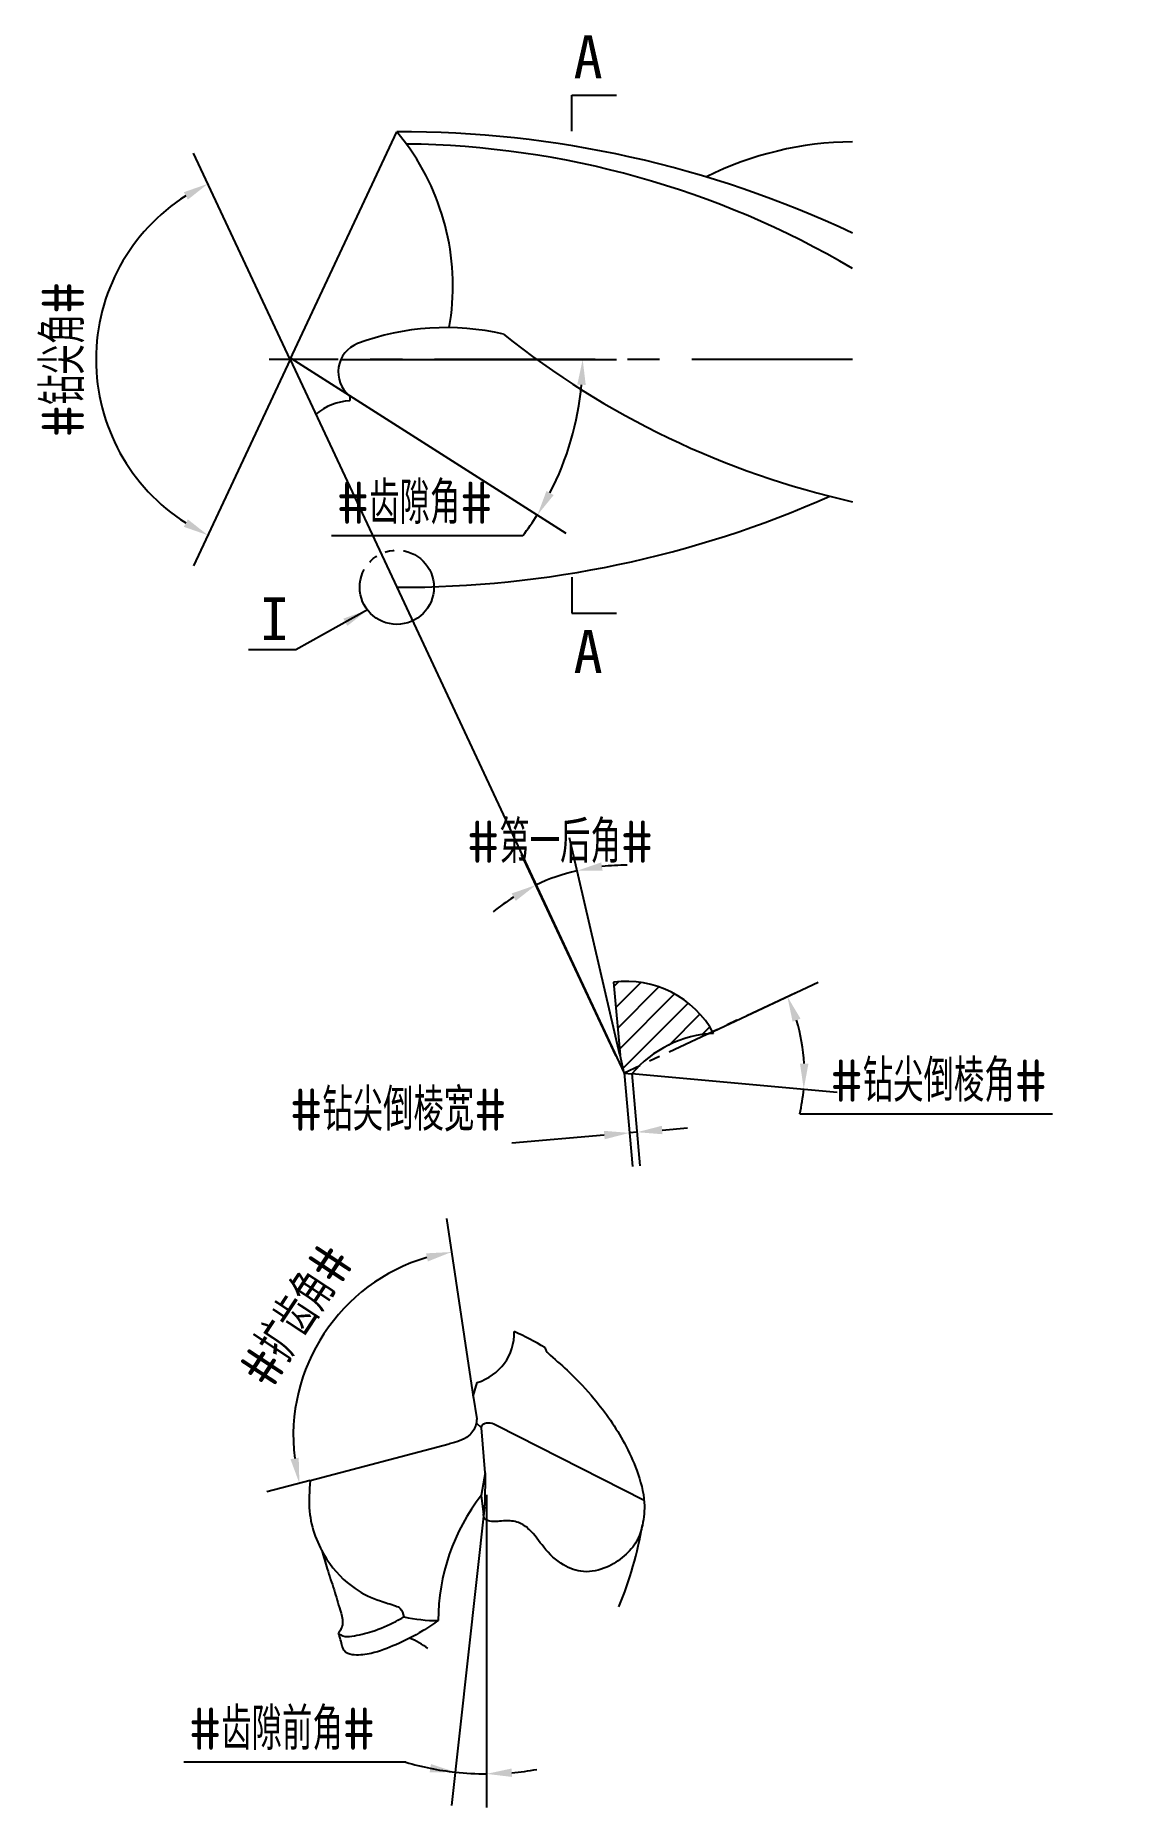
# Model space of a CAD drawing. Header units: millimetres. Extents: x 1526 to 1590, y 3808 to 3913.
import ezdxf

# ---------------------------------------------------------------- set-up
doc = ezdxf.new("R2010")
doc.units = ezdxf.units.MM
doc.linetypes.add('CENTER', pattern=[50.8, 31.75, -6.35, 6.35, -6.35])
doc.linetypes.add('JIS_09_08', pattern=[10.75, 8, -0.55, 0.55, -0.55, 0.55, -0.55])
for name, color, linetype in [('标注', 7, 'Continuous'), ('注释', 3, 'Continuous'), ('轮廓', 4, 'Continuous')]:
    doc.layers.add(name, color=color, linetype=linetype)
doc.styles.add('CFST0', font='gbenor.shx', dxfattribs={"bigfont": 'gbcbig.shx'})
doc.styles.get("Standard").update_dxf_attribs({"font": ''})
doc.styles.get('Standard').set_extended_font_data('Microsoft YaHei')
doc.dimstyles.new('ISO-25', dxfattribs={"dimtxt": 2.5, "dimasz": 1.5, "dimexe": 0.4, "dimexo": 0.4, "dimgap": 0.4, "dimtad": 1, "dimdec": 3, "dimtxsty": 'Standard', "dimcen": 2.5, "dimclrd": 4, "dimclre": 4, "dimclrt": 4, "dimadec": 0, "dimazin": 0, "dimtfac": 1, "dimtdec": 3, "dimtmove": 0, "dimatfit": 3, "dimfxl": 1, "dimarcsym": 0})
doc.dimstyles.new('TYToolDesignC1-1', dxfattribs={"dimtxt": 2.5, "dimasz": 1.5, "dimexe": 2, "dimexo": 0, "dimtad": 1, "dimtoh": 1, "dimdec": 3, "dimdsep": 46, "dimtxsty": 'CFST0', "dimcen": 2.502, "dimclrd": 3, "dimclre": 3, "dimclrt": 3, "dimazin": 2, "dimtfac": 1, "dimtdec": 3, "dimtmove": 0, "dimatfit": 3, "dimfxl": 1, "dimarcsym": 0})

# ---------------------------------------------------------------- blocks, each defined once
blk = doc.blocks.new('*D8')
at = {"layer": 'Defpoints', "color": 0, "transparency": 16777216}
for p in [(1545.78, 3903.93), (1530.42, 3898.17), (1541.1, 3893.93), (1541.1, 3893.93), (1545.78, 3883.93)]:
    blk.add_point(p, dxfattribs=at)
at = {"layer": '标注', "color": 3, "lineweight": -2, "transparency": 16777216}
for q in [(1535.38, 3906.15), (1535.38, 3881.7)]:
    blk.add_line((1541.1, 3893.93), q, dxfattribs=at)
blk.add_arc((1541.1, 3893.93), 11.5, 122.5583, 237.4417, dxfattribs=at)
at = {"layer": '标注', "color": 3, "transparency": 16777216}
for points in [[(1534.8, 3903.84), (1535.04, 3903.4), (1536.23, 3904.34)], [(1535.04, 3884.45), (1534.8, 3884.01), (1536.23, 3883.51)]]:
    blk.add_solid(points, dxfattribs=at)
at = {"layer": '标注', "color": 3, "transparency": 16777216, "insert": (1527.65, 3893.93), "char_height": 2.5, "attachment_point": 5, "rotation": 90, "style": 'CFST0'}
blk.add_mtext('#钻尖角#', dxfattribs=at)
blk = doc.blocks.new('*D7')
at = {"layer": 'Defpoints', "color": 0, "transparency": 16777216}
for p in [(1541.24, 3893.93), (1541.24, 3893.93), (1544.1, 3893.93), (1544.61, 3891.79), (1558.13, 3890.7)]:
    blk.add_point(p, dxfattribs=at)
at = {"layer": '标注', "color": 3, "lineweight": -2, "transparency": 16777216}
for p, q in [((1544.1, 3893.93), (1560.44, 3893.93)), ((1544.61, 3891.79), (1557.45, 3883.64)), ((1554.9, 3883.48), (1543.56, 3883.48))]:
    blk.add_line(p, q, dxfattribs=at)
for start, end in [(332.5848, 354.999), (322.5829, 327.5838)]:
    blk.add_arc((1541.24, 3893.93), 17.19, start, end, dxfattribs=at)
at = {"layer": '标注', "color": 3, "transparency": 16777216}
for points in [[(1558.12, 3892.44), (1558.62, 3892.42), (1558.44, 3893.93)], [(1556.72, 3885.89), (1556.29, 3886.13), (1555.76, 3884.71)]]:
    blk.add_solid(points, dxfattribs=at)
at = {"layer": '标注', "color": 3, "transparency": 16777216, "insert": (1548.48, 3885.42), "char_height": 2.5, "attachment_point": 5, "style": 'CFST0'}
blk.add_mtext('#齿隙角#', dxfattribs=at)
blk = doc.blocks.new('*D6')
at = {"layer": 'Defpoints', "color": 0, "transparency": 16777216}
for p in [(1556.46, 3863.12), (1560.43, 3852.64), (1560.65, 3852.71), (1560.9, 3851.64), (1560.9, 3851.64)]:
    blk.add_point(p, dxfattribs=at)
at = {"layer": '标注', "color": 3, "lineweight": -2, "transparency": 16777216}
for p, q in [((1560.65, 3852.71), (1557.65, 3865.57)), ((1560.43, 3852.64), (1554.82, 3864.59))]:
    blk.add_line(p, q, dxfattribs=at)
for start, end in [(89.1804, 96.1657), (103.1509, 115.1735), (122.1588, 129.1441)]:
    blk.add_arc((1560.9, 3851.64), 12.31, start, end, dxfattribs=at)
at = {"layer": '标注', "color": 3, "transparency": 16777216}
for points in [[(1559.62, 3863.63), (1559.54, 3864.12), (1558.1, 3863.62)], [(1554.23, 3862.28), (1554.47, 3861.84), (1555.67, 3862.78)]]:
    blk.add_solid(points, dxfattribs=at)
at = {"layer": '标注', "color": 3, "transparency": 16777216, "insert": (1557.1, 3865.33), "char_height": 2.5, "attachment_point": 5, "style": 'CFST0'}
blk.add_mtext('#第一后角#', dxfattribs=at)
blk = doc.blocks.new('*D5')
at = {"layer": 'Defpoints', "color": 0, "transparency": 16777216}
for p in [(1565.87, 3853.97), (1571.22, 3854.41), (1560.9, 3851.64), (1560.9, 3851.64), (1561.35, 3851.6)]:
    blk.add_point(p, dxfattribs=at)
at = {"layer": '标注', "color": 3, "lineweight": -2, "transparency": 16777216}
for p, q in [((1565.87, 3853.97), (1572.39, 3857.02)), ((1561.35, 3851.6), (1573.53, 3850.51)), ((1571.31, 3849.21), (1586.28, 3849.21))]:
    blk.add_line(p, q, dxfattribs=at)
for start, end in [(2.9744, 17.0638), (346.8664, 354.9204)]:
    blk.add_arc((1560.9, 3851.64), 10.68, start, end, dxfattribs=at)
at = {"layer": '标注', "color": 3, "transparency": 16777216}
for points in [[(1570.88, 3854.68), (1571.35, 3854.86), (1570.57, 3856.17)], [(1571.82, 3852.19), (1571.32, 3852.19), (1571.54, 3850.69)]]:
    blk.add_solid(points, dxfattribs=at)
at = {"layer": '标注', "color": 3, "transparency": 16777216, "insert": (1579.54, 3851.17), "char_height": 2.5, "attachment_point": 5, "style": 'CFST0'}
blk.add_mtext('#钻尖倒棱角#', dxfattribs=at)
blk = doc.blocks.new('*D4')
at = {"layer": 'Defpoints', "color": 0, "transparency": 16777216}
for p in [(1560.9, 3851.64), (1561.35, 3851.6), (1561.21, 3848.09)]:
    blk.add_point(p, dxfattribs=at)
at = {"layer": '标注', "color": 3, "lineweight": -2, "transparency": 16777216}
for p, q in [((1560.9, 3851.64), (1561.39, 3846.1)), ((1561.35, 3851.6), (1561.83, 3846.14)), ((1563.15, 3848.26), (1564.65, 3848.39)), ((1559.72, 3847.96), (1554.25, 3847.48)), ((1561.66, 3848.13), (1561.21, 3848.09))]:
    blk.add_line(p, q, dxfattribs=at)
at = {"layer": '标注', "color": 3, "transparency": 16777216}
for points in [[(1559.7, 3848.21), (1559.74, 3847.71), (1561.21, 3848.09)], [(1563.13, 3848.51), (1563.17, 3848.01), (1561.66, 3848.13)]]:
    blk.add_solid(points, dxfattribs=at)
at = {"layer": '标注', "color": 3, "transparency": 16777216, "insert": (1547.51, 3849.44), "char_height": 2.5, "attachment_point": 5, "style": 'CFST0'}
blk.add_mtext('#钻尖倒棱宽#', dxfattribs=at)
blk = doc.blocks.new('*D3')
at = {"layer": 'Defpoints', "color": 0, "transparency": 16777216}
for p in [(1545.13, 3838.5), (1551.98, 3832.33), (1552.31, 3830.13), (1552.31, 3830.13), (1542.29, 3827.49)]:
    blk.add_point(p, dxfattribs=at)
at = {"layer": '标注', "color": 3, "lineweight": -2, "transparency": 16777216}
for p, q in [((1551.98, 3832.33), (1550.38, 3843.01)), ((1542.29, 3827.49), (1539.72, 3826.81))]:
    blk.add_line(p, q, dxfattribs=at)
blk.add_arc((1552.31, 3830.13), 11.02, 106.3322, 186.959, dxfattribs=at)
at = {"layer": '标注', "color": 3, "transparency": 16777216}
for points in [[(1549.16, 3840.95), (1549.26, 3840.47), (1550.67, 3841.03)], [(1541.61, 3828.84), (1541.12, 3828.75), (1541.65, 3827.32)]]:
    blk.add_solid(points, dxfattribs=at)
at = {"layer": '标注', "color": 3, "transparency": 16777216, "insert": (1541.47, 3837.27), "char_height": 2.5, "attachment_point": 5, "rotation": 56.6456, "style": 'CFST0'}
blk.add_mtext('#扩齿角#', dxfattribs=at)
blk = doc.blocks.new('*D2')
at = {"layer": 'Defpoints', "color": 0, "transparency": 16777216}
for p in [(1552.74, 3827), (1552.74, 3827), (1552.74, 3826.63), (1552.62, 3825.91), (1552.12, 3810.12)]:
    blk.add_point(p, dxfattribs=at)
at = {"layer": '标注', "color": 3, "lineweight": -2, "transparency": 16777216}
for p, q in [((1552.74, 3826.63), (1552.74, 3808.1)), ((1552.62, 3825.91), (1550.67, 3808.22)), ((1547.95, 3810.8), (1534.8, 3810.8))]:
    blk.add_line(p, q, dxfattribs=at)
for start, end in [(253.5306, 263.7175), (253.5407, 258.6291), (275.0884, 280.1768), (263.7175, 270)]:
    blk.add_arc((1552.74, 3827), 16.9, start, end, dxfattribs=at)
at = {"layer": '标注', "color": 3, "transparency": 16777216}
for points in [[(1549.45, 3810.68), (1549.37, 3810.19), (1550.89, 3810.21)], [(1554.25, 3809.92), (1554.23, 3810.42), (1552.74, 3810.1)]]:
    blk.add_solid(points, dxfattribs=at)
at = {"layer": '标注', "color": 3, "transparency": 16777216, "insert": (1540.62, 3812.76), "char_height": 2.5, "attachment_point": 5, "style": 'CFST0'}
blk.add_mtext('#齿隙前角#', dxfattribs=at)

msp = doc.modelspace()

# ---------------------------------------------------------------- hatches: boundary and pattern name
at = {"layer": '轮廓'}
h = msp.add_hatch(dxfattribs=at)
h.set_pattern_fill('ANSI31', color=256, scale=0.3)
h.set_pattern_definition([(45, (1523.071, 3727.9456), (-0.673519, 0.673519), [])])
h.paths.add_polyline_path([(1560.656, 3852.7049), (1560.9047, 3851.6355), (1561.3568, 3851.5966, -0.20376973), (1566.1999, 3853.9876, 0.30889073), (1560.2715, 3857.022)])

# ---------------------------------------------------------------- linework, layer by layer
at = {"layer": '注释'}
for p, q in [((1557.7947, 3909.5986), (1560.4417, 3909.5986)), ((1557.7947, 3881.03), (1557.7947, 3878.8842)), ((1557.7947, 3878.8842), (1560.4417, 3878.8842))]:
    msp.add_line(p, q, dxfattribs=at)
at = {"layer": '注释', "linetype": 'JIS_09_08'}
msp.add_circle((1547.4259, 3880.4255), 2.1989, dxfattribs=at)
at = {"layer": '轮廓'}
for p, q in [((1557.7947, 3907.4528), (1557.7947, 3909.5986)), ((1541.105, 3893.9255), (1547.4259, 3907.4255)), ((1547.9952, 3906.6966), (1547.4259, 3907.4255)), ((1541.105, 3893.9255), (1547.4259, 3880.4255)), ((1541.1376, 3893.9952), (1544.618, 3891.7893)), ((1547.4254, 3880.4239), (1560.9047, 3851.6355)), ((1560.9047, 3851.6355), (1561.3541, 3851.5939)), ((1551.9571, 3832.4771), (1552.191, 3833.3004)), ((1551.9571, 3832.4771), (1552.1569, 3831.15)), ((1552.1301, 3830.9103), (1552.4463, 3830.6002)), ((1552.6647, 3827.9431), (1552.4463, 3830.6002)), ((1553.3409, 3830.7581), (1562.0804, 3826.3183)), ((1542.2875, 3827.4884), (1550.5306, 3829.6611)), ((1552.6647, 3827.9431), (1552.424, 3826.6069)), ((1552.6647, 3827.9431), (1552.6393, 3826.0528)), ((1552.424, 3826.6069), (1552.5627, 3825.4763))]:
    msp.add_line(p, q, dxfattribs=at)
at = {"layer": '轮廓', "linetype": 'CENTER', "ltscale": 0.3}
msp.add_line((1574.4259, 3893.9255), (1539.8488, 3893.9255), dxfattribs=at)
at = {"layer": '轮廓', "linetype": 'Continuous'}
for p in [(1560.2715, 3857.022), (1560.9047, 3851.6355)]:
    msp.add_line(p, (1560.656, 3852.7049), dxfattribs=at)
at = {"layer": '轮廓', "linetype": 'CENTER', "ltscale": 0.1}
msp.add_line((1571.0355, 3856.3789), (1560.9047, 3851.6355), dxfattribs=at)
at = {"layer": '轮廓'}
for centre, radius, start, end in [((1547.6301, 3844.7248), 62.7011, 64.7, 90.186605), ((1536.4508, 3898.2656), 14.2953, 350.128308, 36.141107), ((1547.3557, 3853.3486), 53.3519, 59.509883, 89.313196), ((1574.5689, 3887.196), 19.63, 90.417273, 116.626816), ((1550.3452, 3880.8078), 15.0082, 76.900765, 110.493891), ((1545.748, 3893.1904), 1.8, 111.417419, 231.112792), ((1585.591, 3935.2643), 51.0019, 231.363693, 257.354713), ((1544.7946, 3888.1276), 3.3513, 92.792709, 130.366184), ((1544.3353, 3891.6199), 0.3296, 333.898368, 30.93536), ((1547.6301, 3943.1262), 62.7011, 269.813395, 293.944676), ((1566.5303, 3847.2172), 6.7784, 92.793074, 139.784194), ((1551.3195, 3836.2373), 3.0635, 286.529059, 1.451139), ((1547.2026, 3820.3922), 17.4664, 58.998447, 65.729869), ((1561.9986, 3819.1787), 12.1183, 142.194697, 179.987344), ((1538.5622, 3828.9232), 23.7694, 337.939718, 350.17939), ((1549.9337, 3829.0565), 9.8753, 257.775929, 269.690537), ((1546.655, 3814.1081), 4.3076, 52.635579, 69.340371)]:
    msp.add_arc(centre, radius, start, end, dxfattribs=at)
at = {"layer": '轮廓', "linetype": 'Continuous'}
msp.add_arc((1561.0133, 3851.1627), 5.906, 28.575041, 97.21585, dxfattribs=at)
at = {"layer": '轮廓'}
msp.add_open_spline([(1556.1988, 3835.3636), (1556.2215, 3835.2953), (1556.2815, 3835.1148), (1556.8261, 3834.6466), (1557.808, 3833.7744), (1559.3908, 3832.1067), (1560.7475, 3830.143), (1561.7055, 3828.043), (1562.178, 3826.3879), (1562.0435, 3824.9484), (1561.6837, 3823.82), (1560.9149, 3822.9564), (1559.8512, 3822.257), (1558.5283, 3821.9536), (1557.1578, 3822.464), (1556.128, 3823.4397), (1555.4679, 3824.4945), (1554.6422, 3825.0614), (1553.7968, 3825.1379), (1553.15, 3824.9931), (1552.505, 3825.2148), (1552.5848, 3825.6675), (1552.6257, 3825.9515), (1552.6393, 3826.0528)], degree=3, knots=[0, 0, 0, 0, 0.21283126, 0.56249407, 2.09203385, 4.21011469, 7.41955213, 9.19589752, 11.13776232, 12.48616669, 13.47948116, 14.63809425, 15.86686935, 17.2771856, 18.51226265, 20.08713135, 21.45506597, 22.21434237, 22.99643685, 23.9025559, 24.25832128, 24.76296689, 25.05545177, 25.05545177, 25.05545177, 25.05545177], dxfattribs=at)
for points in [[(1552.1569, 3831.15), (1552.0981, 3830.7614), (1551.6726, 3830.1268), (1550.5306, 3829.6611)], [(1552.4463, 3830.6002), (1552.4643, 3830.7302), (1552.7351, 3830.8988), (1553.1749, 3830.8387), (1553.3409, 3830.7581)], [(1542.2875, 3827.4884), (1542.2526, 3825.6651), (1543.2841, 3822.8152), (1544.9565, 3821.0817), (1546.4544, 3820.3467), (1547.3446, 3820.0572), (1547.6231, 3819.9085), (1547.8427, 3819.4051)], [(1542.97, 3823.3461), (1543.303, 3822.2492), (1543.7019, 3821.0043), (1544.0671, 3819.7982), (1544.2069, 3819.0772), (1544.1654, 3818.8041), (1544.0475, 3818.5515), (1543.974, 3818.4352)], [(1543.974, 3818.4352), (1544.2332, 3818.2733), (1544.7521, 3818.2645), (1545.9524, 3818.5467), (1547.3646, 3819.137), (1547.8427, 3819.4051)], [(1549.8803, 3819.1814), (1548.9473, 3818.5706), (1547.3737, 3817.7579), (1545.9028, 3817.2443), (1544.9002, 3817.1521), (1544.4113, 3817.3), (1544.2606, 3817.4894), (1544.1452, 3817.8411), (1544.0314, 3818.2529), (1543.974, 3818.4352)]]:
    msp.add_spline(points, degree=3, dxfattribs=at)

# ---------------------------------------------------------------- texts
at = {"layer": '注释', "char_height": 2.53935, "width": 21.860635, "attachment_point": 1}
for s, insert in [('{\\f宋体|b0|i0|c134|p2;A}', (1557.897, 3913.1312)), ('{\\f宋体|b0|i0|c134|p2;I}', (1539.3033, 3879.8383)), ('{\\f宋体|b0|i0|c134|p2;A}', (1557.897, 3877.8928))]:
    msp.add_mtext(s, dxfattribs=dict(at, insert=insert))

# ---------------------------------------------------------------- dimensions: what is measured, and where the dimension line sits
at = {"layer": '标注'}
for base, line1, line2, text, picture, middle in [((1530.4152, 3898.1664), ((1541.1047, 3893.9255), (1545.7847, 3903.9255)), ((1541.1047, 3893.9255), (1545.7847, 3883.9255)), '#钻尖角#', '*D8', (1527.6469, 3893.9255)), ((1558.1307, 3890.7027), ((1541.2447, 3893.9255), (1544.1047, 3893.9255)), ((1541.2447, 3893.9255), (1544.6147, 3891.7855)), '#齿隙角#', '*D7', (1548.4809, 3885.424)), ((1571.2179, 3854.409), ((1560.9047, 3851.6355), (1561.3547, 3851.5955)), ((1560.9047, 3851.6355), (1565.8747, 3853.9655)), '#钻尖倒棱角#', '*D5', (1579.5421, 3851.1665)), ((1545.1344, 3838.5001), ((1552.3102, 3830.1302), (1542.2902, 3827.4902)), ((1552.3102, 3830.1302), (1551.9802, 3832.3302)), '#扩齿角#', '*D3', (1541.466, 3837.2682)), ((1552.1228, 3810.1159), ((1552.7402, 3827.0002), (1552.6202, 3825.9102)), ((1552.7402, 3827.0002), (1552.7402, 3826.6302)), '#齿隙前角#', '*D2', (1540.623, 3812.7555))]:
    dim = msp.add_angular_dim_2l(base=base, line1=line1, line2=line2, text=text, dimstyle='TYToolDesignC1-1', dxfattribs=at)
    dim.commit()
    dim.dimension.update_dxf_attribs({"geometry": picture, "text_midpoint": middle})
dim = msp.add_angular_dim_2l(base=(1556.4595, 3863.1161), line1=((1560.9047, 3851.6355), (1560.6547, 3852.7055)), line2=((1560.9047, 3851.6355), (1560.4347, 3852.6355)), text='#第一后角#', dimstyle='TYToolDesignC1-1', dxfattribs=at)
dim.commit()
dim.dimension.update_dxf_attribs({"geometry": '*D6', "text_midpoint": (1557.1047, 3863.3455), "dimtype": 162})
dim = msp.add_linear_dim(base=(1561.215, 3848.0887), p1=(1561.3547, 3851.5955), p2=(1560.9047, 3851.6355), angle=5, text='#钻尖倒棱宽#', dimstyle='TYToolDesignC1-1', dxfattribs=at)
dim.commit()
dim.dimension.update_dxf_attribs({"geometry": '*D4', "text_midpoint": (1547.5125, 3847.4793), "dimtype": 160})

# ---------------------------------------------------------------- leaders
at = {"layer": '注释'}
msp.add_leader([(1545.6868, 3879.08), (1541.4337, 3876.7217), (1538.6404, 3876.7217)], dimstyle='ISO-25', override={"dimgap": 0.4, "dimtad": 0, "dimclrd": 256}, dxfattribs=at)

doc.saveas('drawing.dxf')
